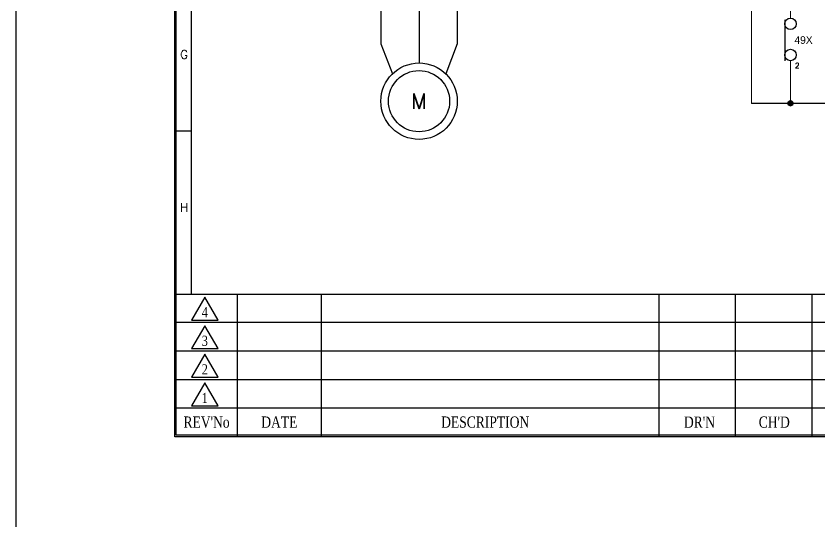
# Model space of a CAD drawing. Header units: millimetres. Extents: x 107 to 2900, y 85 to 3996.
# Drawn here: x 1879.8 to 2220.5, y 2563.4 to 2777.8 of the extents above; entities that cross this region are included whole.
import ezdxf
from ezdxf.enums import TextEntityAlignment as Align

# ---------------------------------------------------------------- set-up
doc = ezdxf.new("R2010")
doc.units = ezdxf.units.MM
for name, color, linetype in [('10', 1, 'Continuous'), ('20', 2, 'Continuous'), ('30', 3, 'Continuous'), ('40', 4, 'Continuous'), ('70', 7, 'Continuous')]:
    doc.layers.add(name, color=color, linetype=linetype)
doc.styles.add('SIMPLEX', font='SIMPLEX')
doc.styles.add('SS', font='batang.ttc', dxfattribs={"width": 0.8})
doc.styles.get("Standard").update_dxf_attribs({"font": 'BareunDotumPro1.ttf'})
doc.styles.add('STYLE2', font='romant.shx')

msp = doc.modelspace()

# ---------------------------------------------------------------- hatches: boundary and pattern name
at = {"layer": '70'}
h = msp.add_hatch(dxfattribs=at)
h.set_pattern_fill('ANSI33', color=256, scale=2.16, style=0)
h.set_pattern_definition([(45, (3948.5966, 2152.2848), (-0.38183766, 0.38183766), []), (45, (3948.97846, 2152.2848), (-0.38183766, 0.38183766), [0.27, -0.135])])
h.paths.add_polyline_path([(2208.052, 2741.886, 0.4142136), (2206.972, 2740.806, 0.4142136), (2208.052, 2739.726)])
h.paths.add_polyline_path([(2208.052, 2741.886), (2208.052, 2740.806), (2209.132, 2740.806, 0.4142136)])
h.paths.add_polyline_path([(2209.132, 2740.806), (2208.052, 2740.806), (2208.052, 2739.726, 0.4142136)])

# ---------------------------------------------------------------- linework, layer by layer
at = {"color": 0, "lineweight": 30}
for p, q in [((2034.431, 2812.006), (2034.431, 2766.004)), ((2050.631, 2812.006), (2050.631, 2757.904)), ((2066.831, 2812.006), (2066.831, 2766.004)), ((2034.431, 2766.004), (2039.332, 2753.313)), ((2066.831, 2766.004), (2061.93, 2753.313))]:
    msp.add_line(p, q, dxfattribs=at)
at = {"color": 0}
msp.add_line((2205.678, 2776.12), (2205.678, 2758.848), dxfattribs=at)
msp.add_line((2288.538, 2740.702), (2191.472, 2740.702))
msp.add_lwpolyline([(1879.826, 3363.289), (2900.497, 3363.289), (2900.497, 85.223), (1879.826, 85.223)], close=True)
for centre in [(2208.062, 2774.5), (2208.062, 2761.278)]:
    msp.add_circle(centre, 2.43, dxfattribs=at)
at = {"color": 0, "lineweight": 30}
for radius in [16.2, 12.96]:
    msp.add_circle((2050.631, 2741.704), radius, dxfattribs=at)
at = {"layer": '10', "color": 7}
for points in [[(1959.842, 2658.66), (1954.23, 2648.94), (1965.454, 2648.94)], [(1959.842, 2646.564), (1954.23, 2636.844), (1965.454, 2636.844)], [(1959.842, 2634.468), (1954.23, 2624.748), (1965.454, 2624.748)], [(1959.842, 2622.372), (1954.23, 2612.652), (1965.454, 2612.652)]]:
    msp.add_lwpolyline(points, close=True, dxfattribs=at)
at = {"layer": '20', "color": 7}
msp.add_line((1954.176, 2659.964), (1954.176, 3175.556), dxfattribs=at)
at = {"layer": '30', "color": 7}
msp.add_line((1947.048, 2729.084), (1954.176, 2729.084), dxfattribs=at)
at = {"layer": '40', "color": 7}
for p, q in [((1973.542, 2659.964), (1973.542, 2599.484)), ((2009.182, 2659.964), (2009.182, 2599.484)), ((2152.248, 2659.964), (2152.248, 2599.484)), ((2184.648, 2659.964), (2184.648, 2599.484)), ((2217.048, 2659.964), (2217.048, 2599.484)), ((2249.448, 2647.868), (1947.048, 2647.868)), ((2249.448, 2635.772), (1947.048, 2635.772)), ((2249.448, 2623.676), (1947.048, 2623.676)), ((2249.448, 2611.58), (1947.048, 2611.58))]:
    msp.add_line(p, q, dxfattribs=at)
at = {"layer": '70', "lineweight": 15}
for p, q in [((2191.472, 2740.702), (2191.453, 3082.548)), ((2208.051, 2776.93), (2208.051, 2798.614)), ((2208.052, 2740.806), (2208.052, 2758.848))]:
    msp.add_line(p, q, dxfattribs=at)
at = {"layer": '70', "color": 7}
msp.add_line((1947.048, 2659.964), (2767.848, 2659.964), dxfattribs=at)
for points in [[(2767.848, 2599.484), (1947.048, 2599.484), (1947.048, 3182.684), (2767.848, 3182.684)], [(2767.2, 2600.132), (1947.696, 2600.132), (1947.696, 3182.036), (2767.2, 3182.036)]]:
    msp.add_lwpolyline(points, close=True, dxfattribs=at)
at = {"layer": '70'}
msp.add_circle((2208.052, 2740.806), 1.08, dxfattribs=at)

# ---------------------------------------------------------------- texts
at = {"color": 0, "linetype": 'Continuous'}
msp.add_text('49X', height=3.24, dxfattribs=at).set_placement((2213.596, 2767.613), align=Align.MIDDLE)
at = {"color": 0, "style": 'STYLE2'}
msp.add_text('2', height=2.306, dxfattribs=at).set_placement((2209.919, 2755.629))
at = {"color": 0, "linetype": 'Continuous', "style": 'SIMPLEX'}
msp.add_text('M', height=6.48, dxfattribs=at).set_placement((2050.631, 2741.704), align=Align.MIDDLE)
at = {"layer": '30', "color": 7, "style": 'SIMPLEX'}
for s, p in [('G', (1951.044, 2761.484)), ('H', (1951.044, 2696.684))]:
    msp.add_text(s, height=3.672, dxfattribs=at).set_placement(p, align=Align.MIDDLE)
at = {"layer": '40', "color": 7, "style": 'SS', "width": 0.8}
for s, height, p in [('4', 4.32, (1959.814, 2650.104)), ('3', 4.32, (1959.814, 2638.008)), ('2', 4.32, (1959.814, 2625.912)), ('1', 4.32, (1959.814, 2613.816)), ("REV'No", 4.752, (1960.568, 2603.352)), ('DATE', 4.752, (1991.408, 2603.352)), ('DESCRIPTION', 4.752, (2078.663, 2603.352)), ("DR'N", 4.752, (2169.483, 2603.34)), ("CH'D", 4.752, (2201.188, 2603.34))]:
    msp.add_text(s, height=height, dxfattribs=at).set_placement(p, align=Align.CENTER)

doc.saveas('drawing.dxf')
